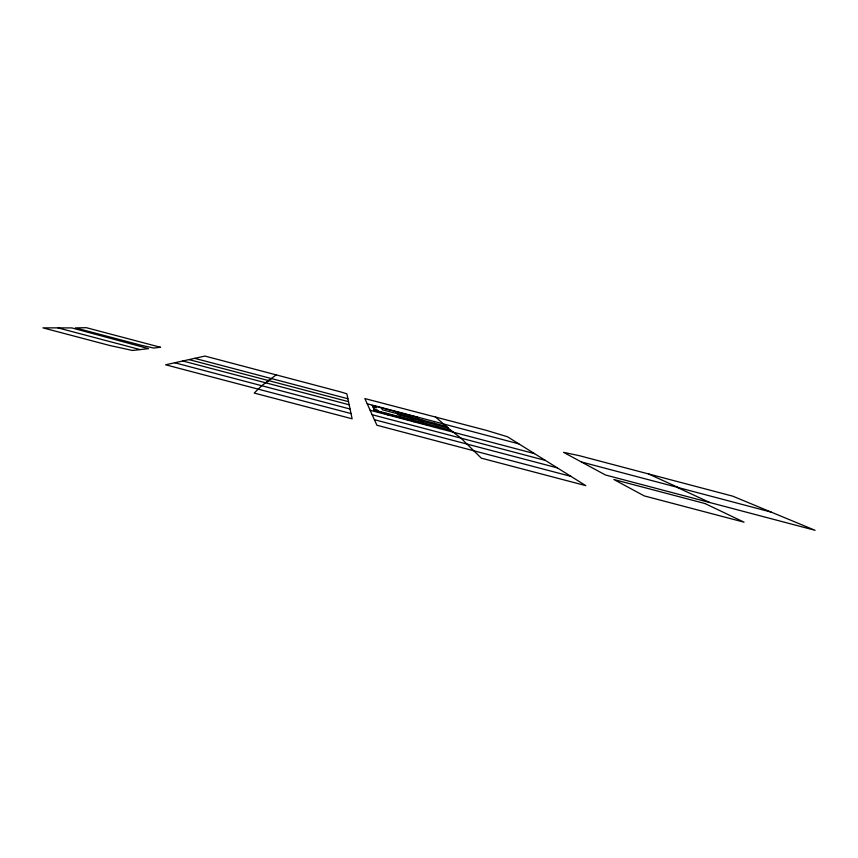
<?xml version="1.0" encoding="UTF-8"?>
<svg xmlns="http://www.w3.org/2000/svg" width="858" height="858" viewBox="0 0 858 858"><rect width="100%" height="100%" fill="white"/><g stroke="black" fill="none" stroke-linecap="round" stroke-linejoin="round"><path stroke-width="1.29" d="M276.19 374.882L261.765 385.671L254.215 393.061L352.123 418.79L346.857 393.811L340.411 391.838L204.944 356.07L165.615 364.789L351.04 413.567M271.321 378.539L265.637 382.786M140.165 349.592L132.518 350.461L109.717 345.484L42.9 327.853L71.804 327.906L148.541 348.648L140.165 349.592L57.958 327.874M194.712 358.333L347.898 398.745M374.635 411.443L373.895 409.963L450.718 430.244L460.918 438.095L481.317 458.161L585.821 485.649L507.486 436.765L486.4 430.373L364.854 398.562L367.224 403.796L518.875 443.876M373.016 406.971L376.254 407.829L375.386 406.22M397.082 413.395L446.31 426.405L448.284 428.121L398.198 414.886L395.731 411.593M581.359 461.958L771.245 512.129L815.1 530.308L605.491 475L563.556 452.348L579.139 455.63L732.786 496.181L771.245 512.129M397.34 413.749L382.454 409.824L381.22 407.754M188.974 359.588L348.53 401.683M374.142 409.202L377.466 410.081L378.324 411.668M374.935 410.767L414.414 421.192L409.159 415.143M182.786 360.971L349.174 404.783M370.141 410.263L534.513 453.635M174.764 362.773L350.053 409.019M367.224 403.796L372.136 414.704L545.377 460.424M372.136 414.704L374.378 419.68L557.26 467.846M570.999 476.394L376.909 425.246L374.378 419.68M648.455 473.927L678.56 487.644M676.651 487.14L709.823 502.531M435.435 416.924L452.842 432.1M434.03 423.166L435.778 424.817M437.966 426.876L439.854 428.668M421.728 419.916L423.273 421.514M425.182 423.509L426.844 425.236M409.416 416.656L410.735 418.2M412.387 420.12L413.824 421.793M399.571 416.741L400.772 418.35M386.744 413.352L387.719 414.897M160.51 347.286L153.7 348.048L141.634 345.366L75.386 327.895L86.368 327.692L160.51 347.286M417.213 417.278L372.211 405.384L375.021 410.95L423.241 423.691L417.213 417.278M704.986 503.539L613.856 479.504L644.219 495.892L744.058 522.179L704.986 503.539"/></g></svg>
